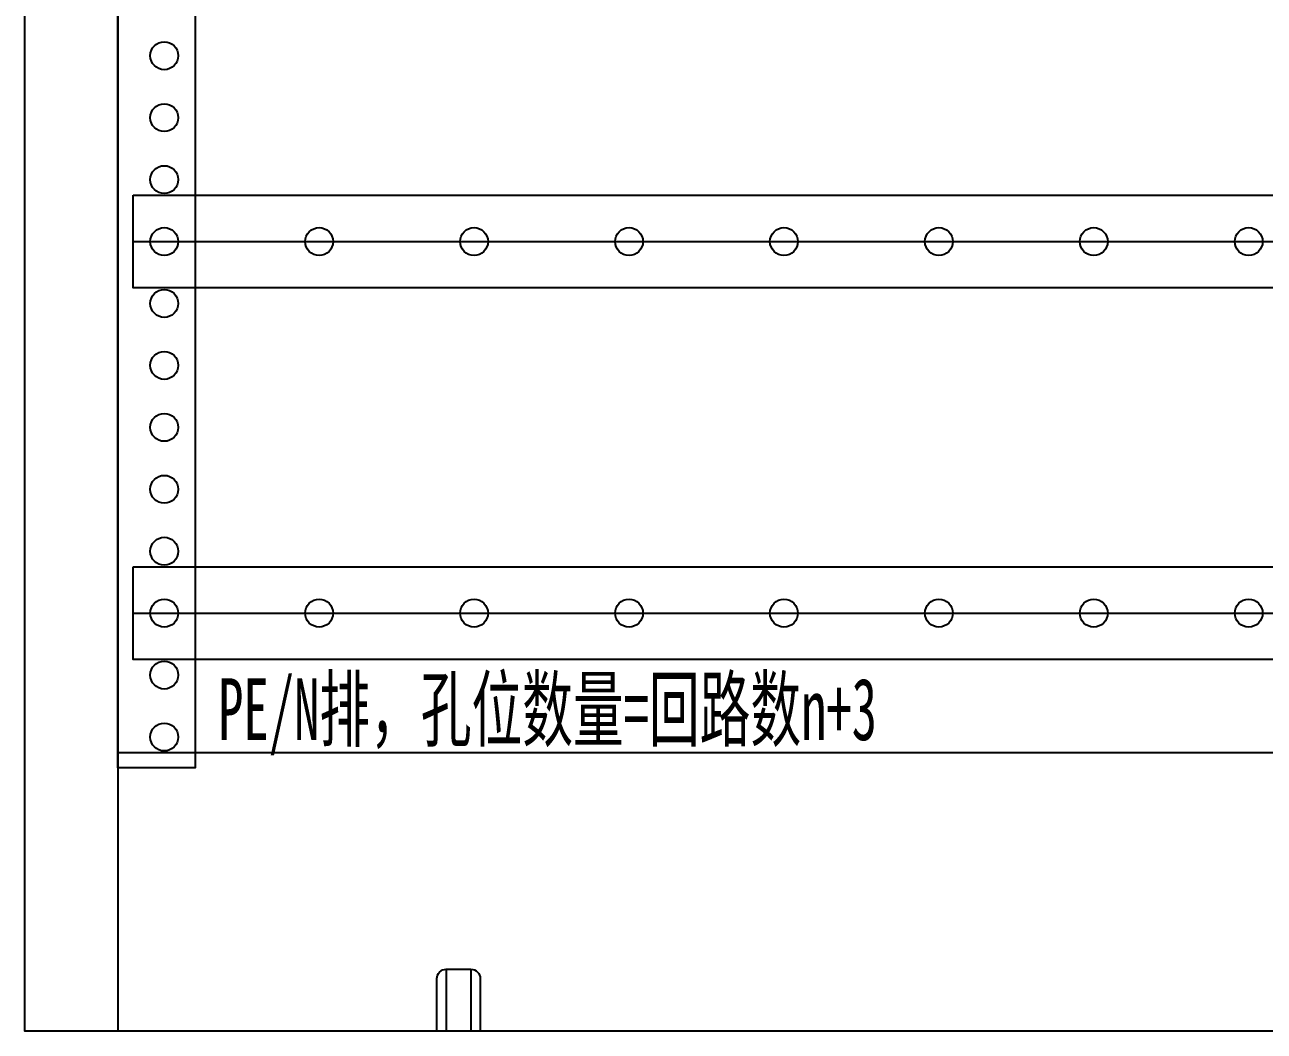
# Model space of a CAD drawing. Extents: x 1581747 to 1582547, y 397967 to 400167.
# Drawn here: x 1581746.9 to 1582146.9, y 397966.7 to 398291.7 of the extents above; entities that cross this region are included whole.
import ezdxf
from ezdxf.enums import TextEntityAlignment as Align

# ---------------------------------------------------------------- set-up
doc = ezdxf.new("R2010")
doc.units = 0
doc.header["$MEASUREMENT"] = 0
doc.linetypes.add('LYJS-XX', pattern=[0.35, 0.25, -0.1])
doc.layers.add('LY-JS-BJ', color=7, linetype='Continuous')
doc.layers.add('布置图', color=20, linetype='Continuous')
doc.styles.add('宋体', font='', dxfattribs={"width": 0.8, "height": 3.5})
doc.styles.get('宋体').set_extended_font_data('SimSun')

# ---------------------------------------------------------------- blocks, each defined once
blk = doc.blocks.new('*U26')
at = {"layer": 'LY-JS-BJ', "color": 0}
blk.add_circle((0, 0), 4.5, dxfattribs=at)
blk = doc.blocks.new('*U27')
at = {"layer": 'LY-JS-BJ', "color": 0, "linetype": 'ByBlock', "lineweight": -2, "transparency": 16777216}
for p in [(0, 0), (50, 0), (100, 0), (150, 0), (200, 0), (250, 0), (300, 0)]:
    blk.add_blockref('*U26', p, dxfattribs=at)
blk = doc.blocks.new('A$C7E8D6A90')
at = {"layer": 'LY-JS-BJ', "color": 4, "linetype": 'LYJS-XX'}
for p, q in [((-10, 120), (720, 120)), ((-10, 0), (720, 0))]:
    blk.add_line(p, q, dxfattribs=at)
at = {"layer": 'LY-JS-BJ', "color": 0}
for points in [[(-10, 135), (720, 135), (720, 105), (-10, 105)], [(-10, 15), (720, 15), (720, -15), (-10, -15)]]:
    blk.add_lwpolyline(points, close=True, dxfattribs=at)
for centre in [(0, 120), (0, 0)]:
    blk.add_circle(centre, 4.5, dxfattribs=at)
for p in [(50, 120), (50, 0)]:
    blk.add_blockref('*U27', p, dxfattribs=at)
at = {"layer": 'LY-JS-BJ', "color": 4, "style": '宋体', "width": 0.6}
blk.add_text('PE/N排，孔位数量=回路数n+3', height=20, dxfattribs=at).set_placement((17.41, -31), align=Align.MIDDLE_LEFT)
blk = doc.blocks.new('*U31')
at = {"layer": 'LY-JS-BJ', "color": 6}
blk.add_circle((0, 0), 4.5, dxfattribs=at)
blk = doc.blocks.new('*U32')
at = {"layer": 'LY-JS-BJ', "color": 0, "linetype": 'ByBlock', "lineweight": -2, "transparency": 16777216}
for p in [(0, -1760), (0, -1780), (0, -1800), (0, -1820), (0, -1840), (0, -1860), (0, -1880), (0, -1900), (0, -1920), (0, -1940), (0, -1960), (0, -1980)]:
    blk.add_blockref('*U31', p, dxfattribs=at)
blk = doc.blocks.new('A$C11EF57A1')
at = {"layer": 'LY-JS-BJ', "color": 0, "ltscale": 2}
for p, q in [((-4, 20), (-4, 0)), ((4, 20), (4, 0))]:
    blk.add_line(p, q, dxfattribs=at)
blk.add_lwpolyline([(-4, 20), (4, 20, -0.414214), (7, 17), (7, 0), (-7, 0), (-7, 17, -0.414214)], format="xyb", close=True, dxfattribs=at)

msp = doc.modelspace()

# ---------------------------------------------------------------- linework, layer by layer
at = {"layer": 'LY-JS-BJ', "color": 6, "ltscale": 50}
for points in [[(1581776.85, 400111.71), (1581776.85, 397966.71)], [(1581776.85, 398056.71), (1582516.85, 398056.71)]]:
    msp.add_lwpolyline(points, dxfattribs=at)
at = {"layer": 'LY-JS-BJ', "color": 6, "lineweight": -3}
msp.add_lwpolyline([(1581801.85, 400051.71), (1581801.85, 398051.71), (1581776.85, 398051.71), (1581776.85, 400051.71)], close=True, dxfattribs=at)
at = {"layer": '布置图', "ltscale": 50}
msp.add_lwpolyline([(1581746.85, 400166.71), (1582546.85, 400166.71), (1582546.85, 397966.71), (1581746.85, 397966.71)], close=True, dxfattribs=at)

# ---------------------------------------------------------------- block references
at = {"layer": 'LY-JS-BJ', "color": 6, "lineweight": -3}
for name, p in [('*U32', (1581791.85, 400041.71)), ('A$C7E8D6A90', (1581791.85, 398101.71))]:
    msp.add_blockref(name, p, dxfattribs=at)
at = {"layer": 'LY-JS-BJ', "color": 6, "lineweight": -3, "ltscale": 2}
msp.add_blockref('A$C11EF57A1', (1581886.85, 397966.71), dxfattribs=at)

doc.saveas('drawing.dxf')
